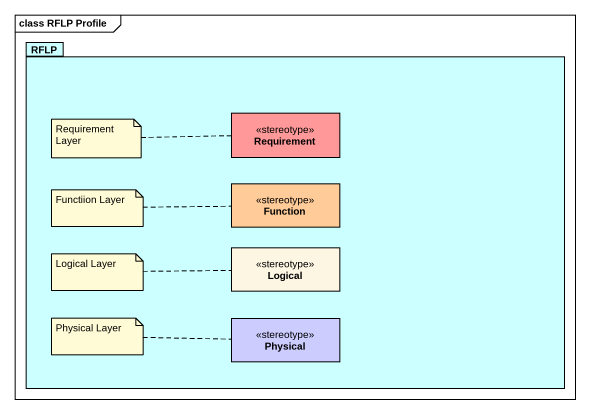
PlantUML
@startuml
mainframe class RFLP Profile
hide circle
hide empty members
package RFLP #CCFFFF {
  class Requirement <<stereotype>> #FF9999
  class Function <<stereotype>> #FFCC99
  class Logical <<stereotype>>
  class Physical <<stereotype>> #CCCCFF
}
note left of Requirement : Requirement Layer
note left of Function : Functiion Layer
note left of Logical : Logical Layer
note left of Physical : Physical Layer
@enduml
